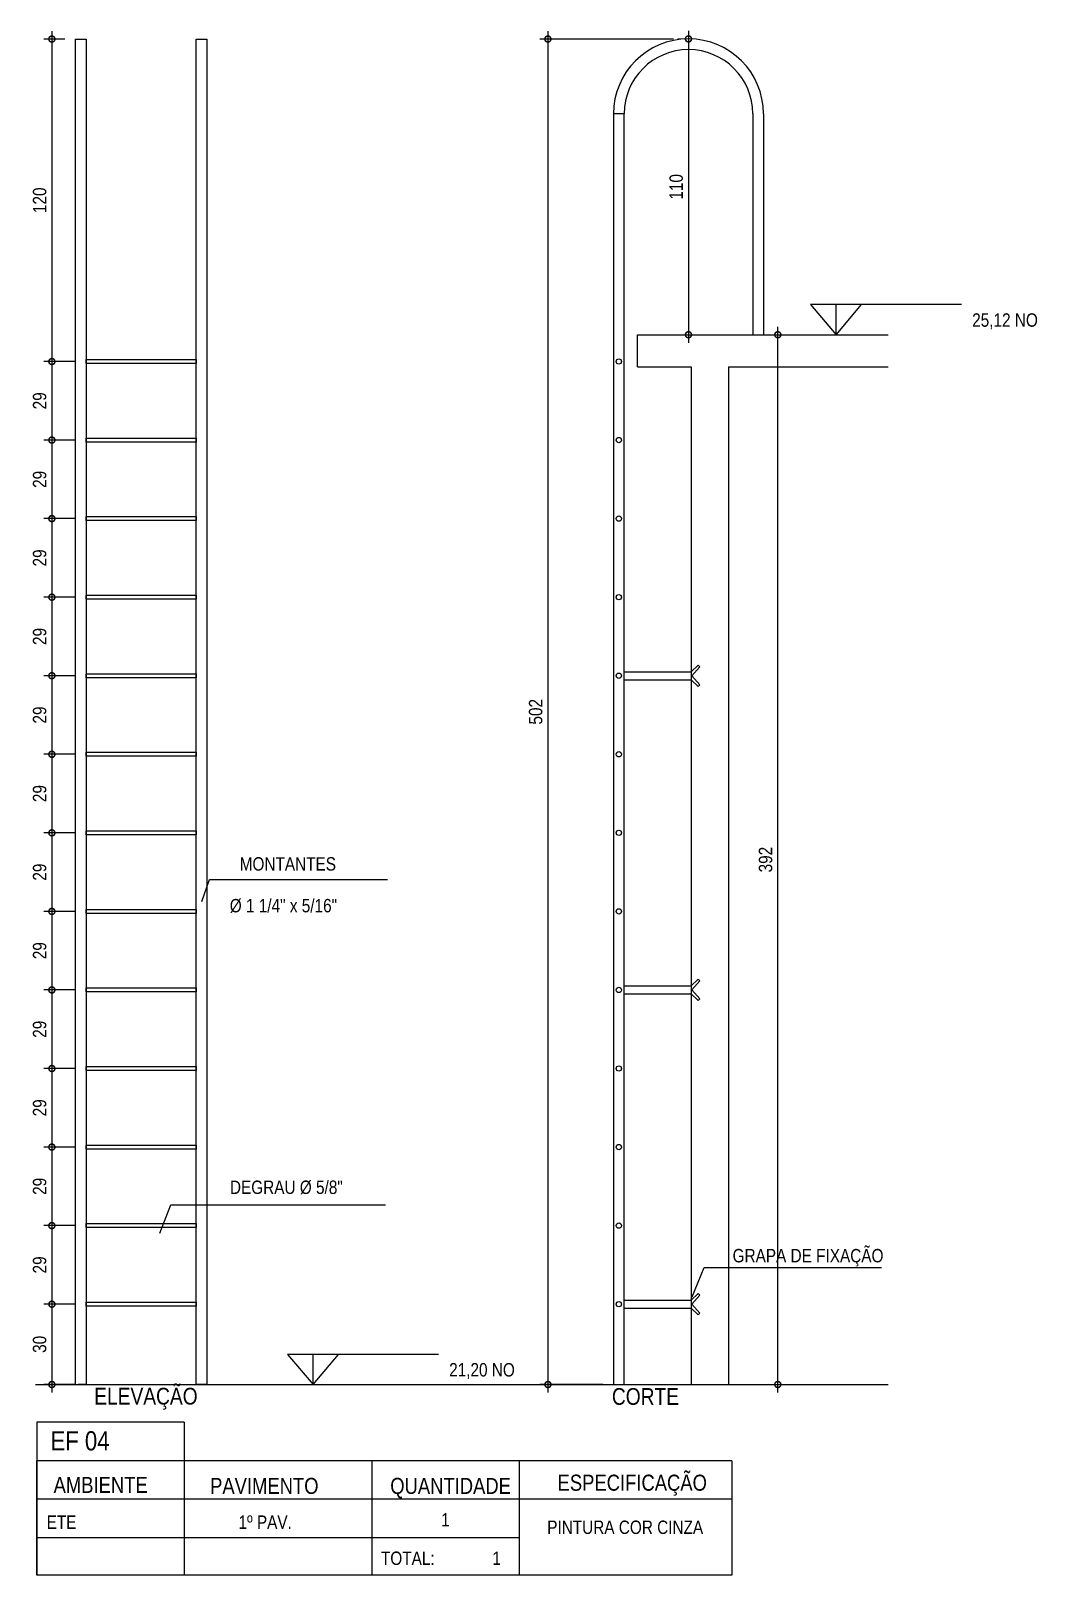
# Model space of a CAD drawing. Header units: metres. Extents: x -0.2 to 45.9, y -54 to 5.7.
# Drawn here: x 16.24 to 20, y -30.37 to -24.61 of the extents above; entities that cross this region are included whole.
import ezdxf

# ---------------------------------------------------------------- set-up
doc = ezdxf.new("R2010")
doc.units = ezdxf.units.M
doc.header["$PDMODE"] = 35
for name, color, linetype in [('ARQ-ALV OSSO', 5, 'Continuous'), ('ARQ-AUX1', 1, 'Continuous'), ('ARQ-AUX2', 2, 'Continuous'), ('ARQ-CAX', 1, 'Continuous'), ('ARQ-DIM', 2, 'Continuous'), ('ARQ-ENCH', 1, 'Continuous'), ('ARQ-TXT', 2, 'Continuous')]:
    doc.layers.add(name, color=color, linetype=linetype)
doc.styles.add('Adesa', font='ARIALN.TTF')
doc.dimstyles.new('ADESA 1-0025', dxfattribs={"dimtxt": 0.05, "dimasz": 0.045, "dimexe": 0.03, "dimexo": 0.04, "dimgap": 0.02, "dimtad": 1, "dimtoh": 1, "dimdec": 0, "dimlfac": 100, "dimzin": 4, "dimtxsty": 'Adesa', "dimblk": 'DOTSMALL', "dimcen": 1, "dimdle": 0.03, "dimclrd": 1, "dimclre": 1, "dimclrt": 256, "dimazin": 1, "dimtm": 1e-09, "dimtfac": 1, "dimtdec": 0, "dimtix": 1, "dimtmove": 2, "dimatfit": 0, "dimldrblk": 'DOTSMALL', "dimfxl": 0.8, "dimtvp": 2, "dimtolj": 1, "dimtzin": 0, "dimarcsym": 0})

# ---------------------------------------------------------------- blocks, each defined once
blk = doc.blocks.new('_DotSmall')
at = {"color": 0, "linetype": 'ByBlock', "const_width": 0.5}
blk.add_lwpolyline([(-0.0625, 0, 1), (0.0625, 0, 1)], format="xyb", close=True, dxfattribs=at)
blk = doc.blocks.new('*D123')
at = {"layer": 'ARQ-DIM', "color": 1, "lineweight": -2, "transparency": 16777216}
for p, q in [((16.3193, -29.3323), (16.3193, -29.6923)), ((16.4074, -29.3623), (16.2893, -29.3623)), ((16.4074, -29.6623), (16.2893, -29.6623))]:
    blk.add_line(p, q, dxfattribs=at)
at = {"layer": 'Defpoints', "color": 0, "transparency": 16777216}
for p in [(16.4474, -29.3623), (16.3193, -29.6623), (16.4474, -29.6623)]:
    blk.add_point(p, dxfattribs=at)
at = {"layer": 'ARQ-DIM', "color": 1, "lineweight": -2, "transparency": 16777216, "xscale": 0.045, "yscale": 0.045, "zscale": 0.045}
for p, rotation in [((16.3193, -29.3623), 90), ((16.3193, -29.6623), 270)]:
    blk.add_blockref('_DotSmall', p, dxfattribs=dict(at, rotation=rotation))
at = {"layer": 'ARQ-DIM', "transparency": 16777216, "insert": (16.2738, -29.5123), "char_height": 0.05, "attachment_point": 5, "rotation": 90, "style": 'Adesa'}
blk.add_mtext('\\A1;30', dxfattribs=at)
blk = doc.blocks.new('*D126')
at = {"layer": 'ARQ-DIM', "color": 1, "lineweight": -2, "transparency": 16777216}
for p, q in [((16.3193, -29.039), (16.3193, -29.3923)), ((16.4074, -29.069), (16.2893, -29.069)), ((16.4074, -29.3623), (16.2893, -29.3623))]:
    blk.add_line(p, q, dxfattribs=at)
at = {"layer": 'Defpoints', "color": 0, "transparency": 16777216}
for p in [(16.4474, -29.069), (16.3193, -29.3623), (16.4474, -29.3623)]:
    blk.add_point(p, dxfattribs=at)
at = {"layer": 'ARQ-DIM', "color": 1, "lineweight": -2, "transparency": 16777216, "xscale": 0.045, "yscale": 0.045, "zscale": 0.045}
for p, rotation in [((16.3193, -29.069), 90), ((16.3193, -29.3623), 270)]:
    blk.add_blockref('_DotSmall', p, dxfattribs=dict(at, rotation=rotation))
at = {"layer": 'ARQ-DIM', "transparency": 16777216, "insert": (16.2738, -29.2157), "char_height": 0.05, "attachment_point": 5, "rotation": 90, "style": 'Adesa'}
blk.add_mtext('\\A1;29', dxfattribs=at)
blk = doc.blocks.new('*D127')
at = {"layer": 'ARQ-DIM', "color": 1, "lineweight": -2, "transparency": 16777216}
for p, q in [((16.3193, -28.7457), (16.3193, -29.099)), ((16.4074, -28.7757), (16.2893, -28.7757)), ((16.4074, -29.069), (16.2893, -29.069))]:
    blk.add_line(p, q, dxfattribs=at)
at = {"layer": 'Defpoints', "color": 0, "transparency": 16777216}
for p in [(16.4474, -28.7757), (16.3193, -29.069), (16.4474, -29.069)]:
    blk.add_point(p, dxfattribs=at)
at = {"layer": 'ARQ-DIM', "color": 1, "lineweight": -2, "transparency": 16777216, "xscale": 0.045, "yscale": 0.045, "zscale": 0.045}
for p, rotation in [((16.3193, -28.7757), 90), ((16.3193, -29.069), 270)]:
    blk.add_blockref('_DotSmall', p, dxfattribs=dict(at, rotation=rotation))
at = {"layer": 'ARQ-DIM', "transparency": 16777216, "insert": (16.2738, -28.9223), "char_height": 0.05, "attachment_point": 5, "rotation": 90, "style": 'Adesa'}
blk.add_mtext('\\A1;29', dxfattribs=at)
blk = doc.blocks.new('*D128')
at = {"layer": 'ARQ-DIM', "color": 1, "lineweight": -2, "transparency": 16777216}
for p, q in [((16.4074, -28.4823), (16.2893, -28.4823)), ((16.3193, -28.4523), (16.3193, -28.8057)), ((16.4074, -28.7757), (16.2893, -28.7757))]:
    blk.add_line(p, q, dxfattribs=at)
at = {"layer": 'Defpoints', "color": 0, "transparency": 16777216}
for p in [(16.4474, -28.4823), (16.3193, -28.7757), (16.4474, -28.7757)]:
    blk.add_point(p, dxfattribs=at)
at = {"layer": 'ARQ-DIM', "color": 1, "lineweight": -2, "transparency": 16777216, "xscale": 0.045, "yscale": 0.045, "zscale": 0.045}
for p, rotation in [((16.3193, -28.4823), 90), ((16.3193, -28.7757), 270)]:
    blk.add_blockref('_DotSmall', p, dxfattribs=dict(at, rotation=rotation))
at = {"layer": 'ARQ-DIM', "transparency": 16777216, "insert": (16.2738, -28.629), "char_height": 0.05, "attachment_point": 5, "rotation": 90, "style": 'Adesa'}
blk.add_mtext('\\A1;29', dxfattribs=at)
blk = doc.blocks.new('*D129')
at = {"layer": 'ARQ-DIM', "color": 1, "lineweight": -2, "transparency": 16777216}
for p, q in [((16.4074, -28.189), (16.2893, -28.189)), ((16.3193, -28.159), (16.3193, -28.5123)), ((16.4074, -28.4823), (16.2893, -28.4823))]:
    blk.add_line(p, q, dxfattribs=at)
at = {"layer": 'Defpoints', "color": 0, "transparency": 16777216}
for p in [(16.4474, -28.189), (16.3193, -28.4823), (16.4474, -28.4823)]:
    blk.add_point(p, dxfattribs=at)
at = {"layer": 'ARQ-DIM', "color": 1, "lineweight": -2, "transparency": 16777216, "xscale": 0.045, "yscale": 0.045, "zscale": 0.045}
for p, rotation in [((16.3193, -28.189), 90), ((16.3193, -28.4823), 270)]:
    blk.add_blockref('_DotSmall', p, dxfattribs=dict(at, rotation=rotation))
at = {"layer": 'ARQ-DIM', "transparency": 16777216, "insert": (16.2738, -28.3357), "char_height": 0.05, "attachment_point": 5, "rotation": 90, "style": 'Adesa'}
blk.add_mtext('\\A1;29', dxfattribs=at)
blk = doc.blocks.new('*D130')
at = {"layer": 'ARQ-DIM', "color": 1, "lineweight": -2, "transparency": 16777216}
for p, q in [((16.4074, -27.8957), (16.2893, -27.8957)), ((16.3193, -27.8657), (16.3193, -28.219)), ((16.4074, -28.189), (16.2893, -28.189))]:
    blk.add_line(p, q, dxfattribs=at)
at = {"layer": 'Defpoints', "color": 0, "transparency": 16777216}
for p in [(16.4474, -27.8957), (16.3193, -28.189), (16.4474, -28.189)]:
    blk.add_point(p, dxfattribs=at)
at = {"layer": 'ARQ-DIM', "color": 1, "lineweight": -2, "transparency": 16777216, "xscale": 0.045, "yscale": 0.045, "zscale": 0.045}
for p, rotation in [((16.3193, -27.8957), 90), ((16.3193, -28.189), 270)]:
    blk.add_blockref('_DotSmall', p, dxfattribs=dict(at, rotation=rotation))
at = {"layer": 'ARQ-DIM', "transparency": 16777216, "insert": (16.2738, -28.0423), "char_height": 0.05, "attachment_point": 5, "rotation": 90, "style": 'Adesa'}
blk.add_mtext('\\A1;29', dxfattribs=at)
blk = doc.blocks.new('*D131')
at = {"layer": 'ARQ-DIM', "color": 1, "lineweight": -2, "transparency": 16777216}
for p, q in [((16.4074, -27.6023), (16.2893, -27.6023)), ((16.3193, -27.5723), (16.3193, -27.9257)), ((16.4074, -27.8957), (16.2893, -27.8957))]:
    blk.add_line(p, q, dxfattribs=at)
at = {"layer": 'Defpoints', "color": 0, "transparency": 16777216}
for p in [(16.4474, -27.6023), (16.3193, -27.8957), (16.4474, -27.8957)]:
    blk.add_point(p, dxfattribs=at)
at = {"layer": 'ARQ-DIM', "color": 1, "lineweight": -2, "transparency": 16777216, "xscale": 0.045, "yscale": 0.045, "zscale": 0.045}
for p, rotation in [((16.3193, -27.6023), 90), ((16.3193, -27.8957), 270)]:
    blk.add_blockref('_DotSmall', p, dxfattribs=dict(at, rotation=rotation))
at = {"layer": 'ARQ-DIM', "transparency": 16777216, "insert": (16.2738, -27.749), "char_height": 0.05, "attachment_point": 5, "rotation": 90, "style": 'Adesa'}
blk.add_mtext('\\A1;29', dxfattribs=at)
blk = doc.blocks.new('*D132')
at = {"layer": 'ARQ-DIM', "color": 1, "lineweight": -2, "transparency": 16777216}
for p, q in [((16.3193, -26.6923), (16.3193, -27.0457)), ((16.4074, -26.7223), (16.2893, -26.7223)), ((16.4074, -27.0157), (16.2893, -27.0157))]:
    blk.add_line(p, q, dxfattribs=at)
at = {"layer": 'Defpoints', "color": 0, "transparency": 16777216}
for p in [(16.4474, -26.7223), (16.3193, -27.0157), (16.4474, -27.0157)]:
    blk.add_point(p, dxfattribs=at)
at = {"layer": 'ARQ-DIM', "color": 1, "lineweight": -2, "transparency": 16777216, "xscale": 0.045, "yscale": 0.045, "zscale": 0.045}
for p, rotation in [((16.3193, -26.7223), 90), ((16.3193, -27.0157), 270)]:
    blk.add_blockref('_DotSmall', p, dxfattribs=dict(at, rotation=rotation))
at = {"layer": 'ARQ-DIM', "transparency": 16777216, "insert": (16.2738, -26.869), "char_height": 0.05, "attachment_point": 5, "rotation": 90, "style": 'Adesa'}
blk.add_mtext('\\A1;29', dxfattribs=at)
blk = doc.blocks.new('*D135')
at = {"layer": 'ARQ-DIM', "color": 1, "lineweight": -2, "transparency": 16777216}
for p, q in [((18.1711, -24.6081), (18.1711, -29.6923)), ((18.6394, -24.6381), (18.1411, -24.6381)), ((18.3759, -29.6623), (18.1411, -29.6623))]:
    blk.add_line(p, q, dxfattribs=at)
at = {"layer": 'Defpoints', "color": 0, "transparency": 16777216}
for p in [(18.6794, -24.6381), (18.1711, -29.6623), (18.4159, -29.6623)]:
    blk.add_point(p, dxfattribs=at)
at = {"layer": 'ARQ-DIM', "color": 1, "lineweight": -2, "transparency": 16777216, "xscale": 0.045, "yscale": 0.045, "zscale": 0.045}
for p, rotation in [((18.1711, -24.6381), 90), ((18.1711, -29.6623), 270)]:
    blk.add_blockref('_DotSmall', p, dxfattribs=dict(at, rotation=rotation))
at = {"layer": 'ARQ-DIM', "transparency": 16777216, "insert": (18.1256, -27.1502), "char_height": 0.05, "attachment_point": 5, "rotation": 90, "style": 'Adesa'}
blk.add_mtext('\\A1;502', dxfattribs=at)
blk = doc.blocks.new('*D136')
at = {"layer": 'ARQ-DIM', "color": 1, "lineweight": -2, "transparency": 16777216}
for p, q in [((19.0294, -29.6923), (19.0294, -25.7123)), ((19.0137, -25.7423), (19.0594, -25.7423)), ((19.0587, -29.6623), (19.0594, -29.6623))]:
    blk.add_line(p, q, dxfattribs=at)
at = {"layer": 'Defpoints', "color": 0, "transparency": 16777216}
for p in [(18.9737, -25.7423), (19.0294, -25.7423), (19.0187, -29.6623)]:
    blk.add_point(p, dxfattribs=at)
at = {"layer": 'ARQ-DIM', "color": 1, "lineweight": -2, "transparency": 16777216, "xscale": 0.045, "yscale": 0.045, "zscale": 0.045}
for p, rotation in [((19.0294, -25.7423), 90), ((19.0294, -29.6623), 270)]:
    blk.add_blockref('_DotSmall', p, dxfattribs=dict(at, rotation=rotation))
at = {"layer": 'ARQ-DIM', "transparency": 16777216, "insert": (18.9839, -27.7023), "char_height": 0.05, "attachment_point": 5, "rotation": 90, "style": 'Adesa'}
blk.add_mtext('\\A1;392', dxfattribs=at)
blk = doc.blocks.new('*D137')
at = {"layer": 'ARQ-DIM', "color": 1, "lineweight": -2, "transparency": 16777216}
for p, q in [((16.3193, -24.6081), (16.3193, -25.8723)), ((16.3674, -24.6381), (16.2893, -24.6381)), ((16.4074, -25.8423), (16.2893, -25.8423))]:
    blk.add_line(p, q, dxfattribs=at)
at = {"layer": 'Defpoints', "color": 0, "transparency": 16777216}
for p in [(16.4074, -24.6381), (16.3193, -25.8423), (16.4474, -25.8423)]:
    blk.add_point(p, dxfattribs=at)
at = {"layer": 'ARQ-DIM', "color": 1, "lineweight": -2, "transparency": 16777216, "xscale": 0.045, "yscale": 0.045, "zscale": 0.045}
for p, rotation in [((16.3193, -24.6381), 90), ((16.3193, -25.8423), 270)]:
    blk.add_blockref('_DotSmall', p, dxfattribs=dict(at, rotation=rotation))
at = {"layer": 'ARQ-DIM', "transparency": 16777216, "insert": (16.2738, -25.2402), "char_height": 0.05, "attachment_point": 5, "rotation": 90, "style": 'Adesa'}
blk.add_mtext('\\A1;120', dxfattribs=at)
blk = doc.blocks.new('*D133')
at = {"layer": 'ARQ-DIM', "color": 1, "lineweight": -2, "transparency": 16777216}
for p, q in [((16.3193, -26.9857), (16.3193, -27.339)), ((16.4074, -27.0157), (16.2893, -27.0157)), ((16.4074, -27.309), (16.2893, -27.309))]:
    blk.add_line(p, q, dxfattribs=at)
at = {"layer": 'Defpoints', "color": 0, "transparency": 16777216}
for p in [(16.4474, -27.0157), (16.3193, -27.309), (16.4474, -27.309)]:
    blk.add_point(p, dxfattribs=at)
at = {"layer": 'ARQ-DIM', "color": 1, "lineweight": -2, "transparency": 16777216, "xscale": 0.045, "yscale": 0.045, "zscale": 0.045}
for p, rotation in [((16.3193, -27.0157), 90), ((16.3193, -27.309), 270)]:
    blk.add_blockref('_DotSmall', p, dxfattribs=dict(at, rotation=rotation))
at = {"layer": 'ARQ-DIM', "transparency": 16777216, "insert": (16.2738, -27.1623), "char_height": 0.05, "attachment_point": 5, "rotation": 90, "style": 'Adesa'}
blk.add_mtext('\\A1;29', dxfattribs=at)
blk = doc.blocks.new('*D134')
at = {"layer": 'ARQ-DIM', "color": 1, "lineweight": -2, "transparency": 16777216}
for p, q in [((16.4074, -27.309), (16.2893, -27.309)), ((16.3193, -27.279), (16.3193, -27.6323)), ((16.4074, -27.6023), (16.2893, -27.6023))]:
    blk.add_line(p, q, dxfattribs=at)
at = {"layer": 'Defpoints', "color": 0, "transparency": 16777216}
for p in [(16.4474, -27.309), (16.3193, -27.6023), (16.4474, -27.6023)]:
    blk.add_point(p, dxfattribs=at)
at = {"layer": 'ARQ-DIM', "color": 1, "lineweight": -2, "transparency": 16777216, "xscale": 0.045, "yscale": 0.045, "zscale": 0.045}
for p, rotation in [((16.3193, -27.309), 90), ((16.3193, -27.6023), 270)]:
    blk.add_blockref('_DotSmall', p, dxfattribs=dict(at, rotation=rotation))
at = {"layer": 'ARQ-DIM', "transparency": 16777216, "insert": (16.2738, -27.4557), "char_height": 0.05, "attachment_point": 5, "rotation": 90, "style": 'Adesa'}
blk.add_mtext('\\A1;29', dxfattribs=at)
blk = doc.blocks.new('*D138')
at = {"layer": 'ARQ-AUX2', "color": 1, "lineweight": -2, "transparency": 16777216}
for p, q in [((18.6959, -24.6076), (18.6959, -25.7723)), ((18.6559, -24.6376), (18.6659, -24.6376)), ((18.6559, -25.7423), (18.6659, -25.7423))]:
    blk.add_line(p, q, dxfattribs=at)
at = {"layer": 'Defpoints', "color": 0, "transparency": 16777216}
for p in [(18.6959, -24.6376), (18.6959, -25.7423), (18.6959, -25.7423)]:
    blk.add_point(p, dxfattribs=at)
at = {"layer": 'ARQ-AUX2', "color": 1, "lineweight": -2, "transparency": 16777216, "xscale": 0.045, "yscale": 0.045, "zscale": 0.045}
for p, rotation in [((18.6959, -24.6376), 90), ((18.6959, -25.7423), 270)]:
    blk.add_blockref('_DotSmall', p, dxfattribs=dict(at, rotation=rotation))
at = {"layer": 'ARQ-AUX2', "transparency": 16777216, "insert": (18.6503, -25.19), "char_height": 0.05, "attachment_point": 5, "rotation": 90, "style": 'Adesa'}
blk.add_mtext('\\A1;110', dxfattribs=at)
blk = doc.blocks.new('*D139')
at = {"layer": 'ARQ-DIM', "color": 1, "lineweight": -2, "transparency": 16777216}
for p, q in [((16.3193, -26.399), (16.3193, -26.7523)), ((16.4074, -26.429), (16.2893, -26.429)), ((16.4074, -26.7223), (16.2893, -26.7223))]:
    blk.add_line(p, q, dxfattribs=at)
at = {"layer": 'Defpoints', "color": 0, "transparency": 16777216}
for p in [(16.4474, -26.429), (16.3193, -26.7223), (16.4474, -26.7223)]:
    blk.add_point(p, dxfattribs=at)
at = {"layer": 'ARQ-DIM', "color": 1, "lineweight": -2, "transparency": 16777216, "xscale": 0.045, "yscale": 0.045, "zscale": 0.045}
for p, rotation in [((16.3193, -26.429), 90), ((16.3193, -26.7223), 270)]:
    blk.add_blockref('_DotSmall', p, dxfattribs=dict(at, rotation=rotation))
at = {"layer": 'ARQ-DIM', "transparency": 16777216, "insert": (16.2738, -26.5757), "char_height": 0.05, "attachment_point": 5, "rotation": 90, "style": 'Adesa'}
blk.add_mtext('\\A1;29', dxfattribs=at)
blk = doc.blocks.new('*D140')
at = {"layer": 'ARQ-DIM', "color": 1, "lineweight": -2, "transparency": 16777216}
for p, q in [((16.3193, -26.1057), (16.3193, -26.459)), ((16.4074, -26.1357), (16.2893, -26.1357)), ((16.4074, -26.429), (16.2893, -26.429))]:
    blk.add_line(p, q, dxfattribs=at)
at = {"layer": 'Defpoints', "color": 0, "transparency": 16777216}
for p in [(16.4474, -26.1357), (16.3193, -26.429), (16.4474, -26.429)]:
    blk.add_point(p, dxfattribs=at)
at = {"layer": 'ARQ-DIM', "color": 1, "lineweight": -2, "transparency": 16777216, "xscale": 0.045, "yscale": 0.045, "zscale": 0.045}
for p, rotation in [((16.3193, -26.1357), 90), ((16.3193, -26.429), 270)]:
    blk.add_blockref('_DotSmall', p, dxfattribs=dict(at, rotation=rotation))
at = {"layer": 'ARQ-DIM', "transparency": 16777216, "insert": (16.2738, -26.2823), "char_height": 0.05, "attachment_point": 5, "rotation": 90, "style": 'Adesa'}
blk.add_mtext('\\A1;29', dxfattribs=at)
blk = doc.blocks.new('*D141')
at = {"layer": 'ARQ-DIM', "color": 1, "lineweight": -2, "transparency": 16777216}
for p, q in [((16.3193, -25.8123), (16.3193, -26.1657)), ((16.4074, -25.8423), (16.2893, -25.8423)), ((16.4074, -26.1357), (16.2893, -26.1357))]:
    blk.add_line(p, q, dxfattribs=at)
at = {"layer": 'Defpoints', "color": 0, "transparency": 16777216}
for p in [(16.4474, -25.8423), (16.3193, -26.1357), (16.4474, -26.1357)]:
    blk.add_point(p, dxfattribs=at)
at = {"layer": 'ARQ-DIM', "color": 1, "lineweight": -2, "transparency": 16777216, "xscale": 0.045, "yscale": 0.045, "zscale": 0.045}
for p, rotation in [((16.3193, -25.8423), 90), ((16.3193, -26.1357), 270)]:
    blk.add_blockref('_DotSmall', p, dxfattribs=dict(at, rotation=rotation))
at = {"layer": 'ARQ-DIM', "transparency": 16777216, "insert": (16.2738, -25.989), "char_height": 0.05, "attachment_point": 5, "rotation": 90, "style": 'Adesa'}
blk.add_mtext('\\A1;29', dxfattribs=at)

msp = doc.modelspace()

# ---------------------------------------------------------------- linework, layer by layer
at = {"layer": 'ARQ-ALV OSSO'}
for p, q in [((18.5059, -25.7423), (19.4415, -25.7423)), ((18.5059, -25.8623), (18.7059, -25.8623)), ((18.7059, -25.8623), (18.7059, -29.6623)), ((18.8459, -25.8623), (18.8459, -29.6623)), ((18.8459, -25.8623), (19.4415, -25.8623))]:
    msp.add_line(p, q, dxfattribs=at)
at = {"layer": 'ARQ-ALV OSSO', "ltscale": 0.05}
msp.add_line((16.2585, -29.6623), (19.4415, -29.6623), dxfattribs=at)
at = {"layer": 'ARQ-ALV OSSO'}
msp.add_lwpolyline([(18.5059, -25.8623), (18.5059, -25.7423)], dxfattribs=at)
at = {"layer": 'ARQ-AUX1'}
for p, q in [((18.9359, -24.9176), (18.9359, -25.7423)), ((18.9759, -24.9176), (18.9759, -25.7423)), ((16.8788, -27.8582, 0), (16.9078, -27.776, 0)), ((16.9078, -27.776, 0), (17.5724, -27.776, 0)), ((16.7225, -29.0973), (16.7631, -28.9916)), ((16.7631, -28.9916), (17.5647, -28.9916)), ((18.7093, -29.3351), (18.7547, -29.2249)), ((18.7547, -29.2249), (19.4169, -29.2249))]:
    msp.add_line(p, q, dxfattribs=at)
for points in [[(16.4074, -24.6381), (16.4474, -24.6381)], [(16.8574, -24.6381), (16.8974, -24.6381)]]:
    msp.add_lwpolyline(points, dxfattribs=at)
for radius in [0.28, 0.24]:
    msp.add_arc((18.6959, -24.9176), radius, 0, 180, dxfattribs=at)
at = {"layer": 'ARQ-CAX'}
for p, q in [((18.7059, -27.0013), (18.7324, -26.9764)), ((18.7383, -26.9825), (18.7085, -27.0163)), ((18.7324, -26.9764), (18.7383, -26.9825)), ((18.4559, -27.0013), (18.7059, -27.0013)), ((18.4559, -27.0313), (18.7059, -27.0313)), ((18.7059, -27.0313), (18.7324, -27.0561)), ((18.7383, -27.05), (18.7085, -27.0163)), ((18.7324, -27.0561), (18.7383, -27.05)), ((18.4559, -28.1732), (18.7059, -28.1732)), ((18.7059, -28.1732), (18.7324, -28.1484)), ((18.7383, -28.1545), (18.7085, -28.1882)), ((18.7383, -28.222), (18.7085, -28.1882)), ((18.7324, -28.1484), (18.7383, -28.1545)), ((18.4559, -28.2032), (18.7059, -28.2032)), ((18.7059, -28.2032), (18.7324, -28.2281)), ((18.7324, -28.2281), (18.7383, -28.222)), ((18.4559, -29.3473), (18.7059, -29.3473)), ((18.7059, -29.3473), (18.7324, -29.3225)), ((18.7383, -29.3286), (18.7085, -29.3623)), ((18.7324, -29.3225), (18.7383, -29.3286)), ((18.4559, -29.3773), (18.7059, -29.3773)), ((18.7059, -29.3773), (18.7324, -29.4022)), ((18.7383, -29.3961), (18.7085, -29.3623)), ((18.7324, -29.4022), (18.7383, -29.3961))]:
    msp.add_line(p, q, dxfattribs=at)
for points in [[(16.4074, -29.6623), (16.4074, -24.6381)], [(16.4474, -24.6381), (16.4474, -29.6623), (16.4174, -29.6623)], [(16.8574, -29.6623), (16.8574, -24.6381)], [(16.8974, -24.6381), (16.8974, -29.6623), (16.8574, -29.6623)]]:
    msp.add_lwpolyline(points, dxfattribs=at)
for points in [[(18.4559, -24.9176), (18.4159, -24.9176), (18.4159, -29.6623), (18.4559, -29.6623)], [(16.4474, -25.8348), (16.8574, -25.8348), (16.8574, -25.8498), (16.4474, -25.8498)], [(16.4474, -26.1282), (16.8574, -26.1282), (16.8574, -26.1432), (16.4474, -26.1432)], [(16.4474, -26.4215), (16.8574, -26.4215), (16.8574, -26.4365), (16.4474, -26.4365)], [(16.4474, -26.7148), (16.8574, -26.7148), (16.8574, -26.7298), (16.4474, -26.7298)], [(16.4474, -27.0082), (16.8574, -27.0082), (16.8574, -27.0232), (16.4474, -27.0232)], [(16.4474, -27.3015), (16.8574, -27.3015), (16.8574, -27.3165), (16.4474, -27.3165)], [(16.4474, -27.5948), (16.8574, -27.5948), (16.8574, -27.6098), (16.4474, -27.6098)], [(16.4474, -27.8882), (16.8574, -27.8882), (16.8574, -27.9032), (16.4474, -27.9032)], [(16.4474, -28.1815), (16.8574, -28.1815), (16.8574, -28.1965), (16.4474, -28.1965)], [(16.4474, -28.4748), (16.8574, -28.4748), (16.8574, -28.4898), (16.4474, -28.4898)], [(16.4474, -28.7682), (16.8574, -28.7682), (16.8574, -28.7832), (16.4474, -28.7832)], [(16.4474, -29.0615), (16.8574, -29.0615), (16.8574, -29.0765), (16.4474, -29.0765)], [(16.4474, -29.3548), (16.8574, -29.3548), (16.8574, -29.3698), (16.4474, -29.3698)]]:
    msp.add_lwpolyline(points, close=True, dxfattribs=at)
for centre in [(18.4359, -25.8423), (18.4359, -26.1357), (18.4359, -26.429), (18.4359, -26.7223), (18.4359, -27.0157), (18.4359, -27.309), (18.4359, -27.6023), (18.4359, -27.8957), (18.4359, -28.189), (18.4359, -28.4823), (18.4359, -28.7757), (18.4359, -29.069), (18.4359, -29.3623)]:
    msp.add_circle(centre, 0.01, dxfattribs=at)
at = {"layer": 'ARQ-DIM'}
for points in [[(19.7153, -25.6298), (19.1519, -25.6298), (19.2468, -25.7423), (19.3418, -25.6298), (19.1519, -25.6298), (19.2468, -25.7423), (19.2468, -25.6298)], [(19.7153, -25.6298), (19.1519, -25.6298), (19.2468, -25.7423), (19.3418, -25.6298), (19.1519, -25.6298), (19.2468, -25.7423), (19.2468, -25.6298)], [(17.7628, -29.5498), (17.1993, -29.5498), (17.2943, -29.6623), (17.3892, -29.5498), (17.1993, -29.5498), (17.2943, -29.6623), (17.2943, -29.5498)]]:
    msp.add_lwpolyline(points, dxfattribs=at)
at = {"layer": 'ARQ-ENCH', "ltscale": 0.01}
for p, q in [((16.2637, -29.803), (16.2637, -30.374)), ((16.8137, -29.803), (16.2637, -29.803)), ((16.8137, -29.803), (16.8137, -30.374)), ((16.6023, -29.9469), (16.2637, -29.9469)), ((16.2637, -30.374), (16.2637, -29.9469)), ((16.2637, -30.374), (16.2637, -29.9469)), ((18.8583, -29.9469), (16.6023, -29.9469)), ((17.5137, -29.9469), (17.5137, -30.374)), ((18.0637, -29.9469), (18.0637, -30.374)), ((18.8583, -29.9469), (18.8583, -30.374)), ((18.8583, -30.0907), (16.2637, -30.0907)), ((18.0637, -30.2346), (16.2637, -30.2346)), ((18.0637, -30.2346), (16.2637, -30.2346)), ((18.0637, -30.2346), (16.2637, -30.2346)), ((18.0637, -30.2346), (16.2637, -30.2346)), ((18.8583, -30.374), (16.2637, -30.374))]:
    msp.add_line(p, q, dxfattribs=at)

# ---------------------------------------------------------------- texts
at = {"layer": 'ARQ-TXT', "style": 'Adesa'}
msp.add_text('MONTANTES', height=0.05, dxfattribs=at).set_placement((17.0205, -27.7432, 0))
at = {"layer": 'ARQ-TXT', "ltscale": 0.01, "style": 'Adesa'}
for s, p in [('Ø 1 1/4" x 5/16"', (16.9835, -27.8991, 0)), ('DEGRAU %%C 5/8"', (16.984, -28.9508)), ('GRAPA DE FIXAÇÃO', (18.8606, -29.2061))]:
    msp.add_text(s, height=0.05, dxfattribs=at).set_placement(p)
for s, insert, char_height, width, attachment_point in [('\\P25,12 NO', (20.0002, -25.579), 0.05, 0.646247, 3), ('\\P21,20 NO', (18.0476, -29.499), 0.05, 0.646247, 3), ('EF 04', (16.3143, -29.8366), 0.072, 0.605305, 1), ('ESPECIFICAÇÃO', (18.486, -29.9989), 0.06, 0.605305, 2), ('AMBIENTE', (16.5014, -30.0072), 0.06, 0.605305, 2), ('PAVIMENTO', (17.1124, -30.0109), 0.06, 0.605305, 2), ('QUANTIDADE', (17.8078, -30.0109), 0.06, 0.605305, 2), ('ETE', (16.2997, -30.1513), 0.05, 0.538805, 1), ('1º PAV.', (17.0161, -30.1513), 0.05, 0.633712, 1), ('1', (17.7887, -30.1673), 0.05, 0.434103, 5), ('PINTURA COR CINZA', (18.1686, -30.1703), 0.05, 0.664931, 1), ('TOTAL:^I 1', (17.5478, -30.286), 0.05, 0.749738, 1)]:
    msp.add_mtext(s, dxfattribs=dict(at, insert=insert, char_height=char_height, width=width, attachment_point=attachment_point))
at = {"layer": 'ARQ-TXT', "char_height": 0.0625, "attachment_point": 1, "style": 'Adesa'}
for s, insert, width in [('ELEVAÇÃO ', (16.4775, -29.6746), 2.187867), ('CORTE', (18.41, -29.6757), 0.551174)]:
    msp.add_mtext(s, dxfattribs=dict(at, insert=insert, width=width))

# ---------------------------------------------------------------- dimensions: what is measured, and where the dimension line sits
at = {"layer": 'ARQ-AUX2'}
dim = msp.add_linear_dim(base=(18.6959, -25.7423), p1=(18.6959, -24.6376), p2=(18.6959, -25.7423), angle=90, dimstyle='ADESA 1-0025', dxfattribs=at)
dim.commit()
dim.dimension.update_dxf_attribs({"geometry": '*D138', "text_midpoint": (18.6503, -25.19)})
at = {"layer": 'ARQ-DIM'}
for base, p1, p2, picture, middle in [((16.3193, -25.8423), (16.4074, -24.6381), (16.4474, -25.8423), '*D137', (16.2738, -25.2402)), ((19.0294, -25.7423), (19.0187, -29.6623), (18.9737, -25.7423), '*D136', (18.9839, -27.7023)), ((16.3193, -26.1357), (16.4474, -25.8423), (16.4474, -26.1357), '*D141', (16.2738, -25.989)), ((16.3193, -26.429), (16.4474, -26.1357), (16.4474, -26.429), '*D140', (16.2738, -26.2823)), ((16.3193, -26.7223), (16.4474, -26.429), (16.4474, -26.7223), '*D139', (16.2738, -26.5757)), ((16.3193, -27.0157), (16.4474, -26.7223), (16.4474, -27.0157), '*D132', (16.2738, -26.869)), ((16.3193, -27.309), (16.4474, -27.0157), (16.4474, -27.309), '*D133', (16.2738, -27.1623)), ((16.3193, -27.6023), (16.4474, -27.309), (16.4474, -27.6023), '*D134', (16.2738, -27.4557)), ((16.3193, -27.8957), (16.4474, -27.6023), (16.4474, -27.8957), '*D131', (16.2738, -27.749)), ((16.3193, -28.189), (16.4474, -27.8957), (16.4474, -28.189), '*D130', (16.2738, -28.0423)), ((16.3193, -28.4823), (16.4474, -28.189), (16.4474, -28.4823), '*D129', (16.2738, -28.3357)), ((16.3193, -28.7757), (16.4474, -28.4823), (16.4474, -28.7757), '*D128', (16.2738, -28.629)), ((16.3193, -29.069), (16.4474, -28.7757), (16.4474, -29.069), '*D127', (16.2738, -28.9223)), ((16.3193, -29.3623), (16.4474, -29.069), (16.4474, -29.3623), '*D126', (16.2738, -29.2157)), ((16.3193, -29.6623), (16.4474, -29.3623), (16.4474, -29.6623), '*D123', (16.2738, -29.5123))]:
    dim = msp.add_linear_dim(base=base, p1=p1, p2=p2, angle=90, dimstyle='ADESA 1-0025', dxfattribs=at)
    dim.commit()
    dim.dimension.update_dxf_attribs({"geometry": picture, "text_midpoint": middle})
dim = msp.add_linear_dim(base=(18.1711, -29.6623), p1=(18.6794, -24.6381), p2=(18.4159, -29.6623), angle=90, dimstyle='ADESA 1-0025', override={"dimtxsty": 'Adesa'}, dxfattribs=at)
dim.commit()
dim.dimension.update_dxf_attribs({"geometry": '*D135', "text_midpoint": (18.1256, -27.1502)})

doc.saveas('drawing.dxf')
